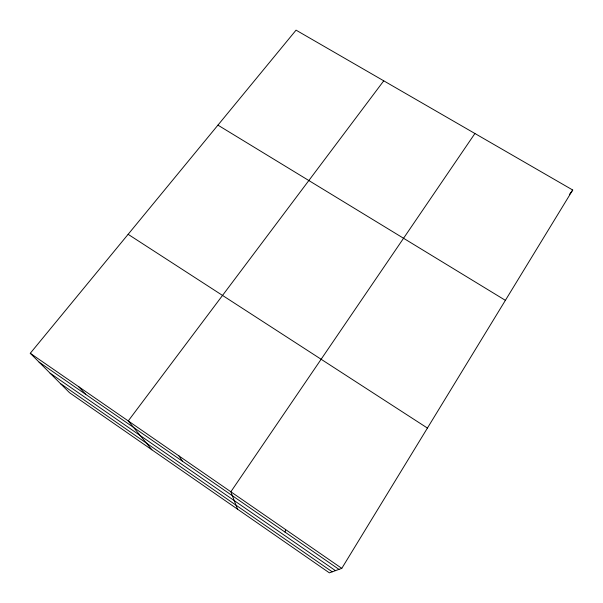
<?xml version="1.0" encoding="UTF-8"?>
<svg xmlns="http://www.w3.org/2000/svg" width="603" height="603" viewBox="0 0 603 603"><rect width="100%" height="100%" fill="white"/><g stroke="black" fill="none" stroke-linecap="round" stroke-linejoin="round"><path stroke-width="0.9" d="M285.038 532.11L285.634 529.592M341.788 568.358L572.729 190.02L296.058 30.15L30.271 353.29L69.496 392.681L329.381 572.85L341.788 568.358L30.271 353.29M474.923 133.504L230.859 491.769L237.544 509.188M569.39 194.49L572.729 190.02M383.749 80.825L128.243 420.932L151.903 449.815M217.932 125.13L505.389 300.339M128.13 234.318L427.421 428.062M39.097 362.162L338.969 569.375M50.102 373.204L335.479 570.642M60.39 383.538L332.23 571.817M78.699 386.727L85.822 394.445M178.948 455.936L182.423 461.197"/></g></svg>
